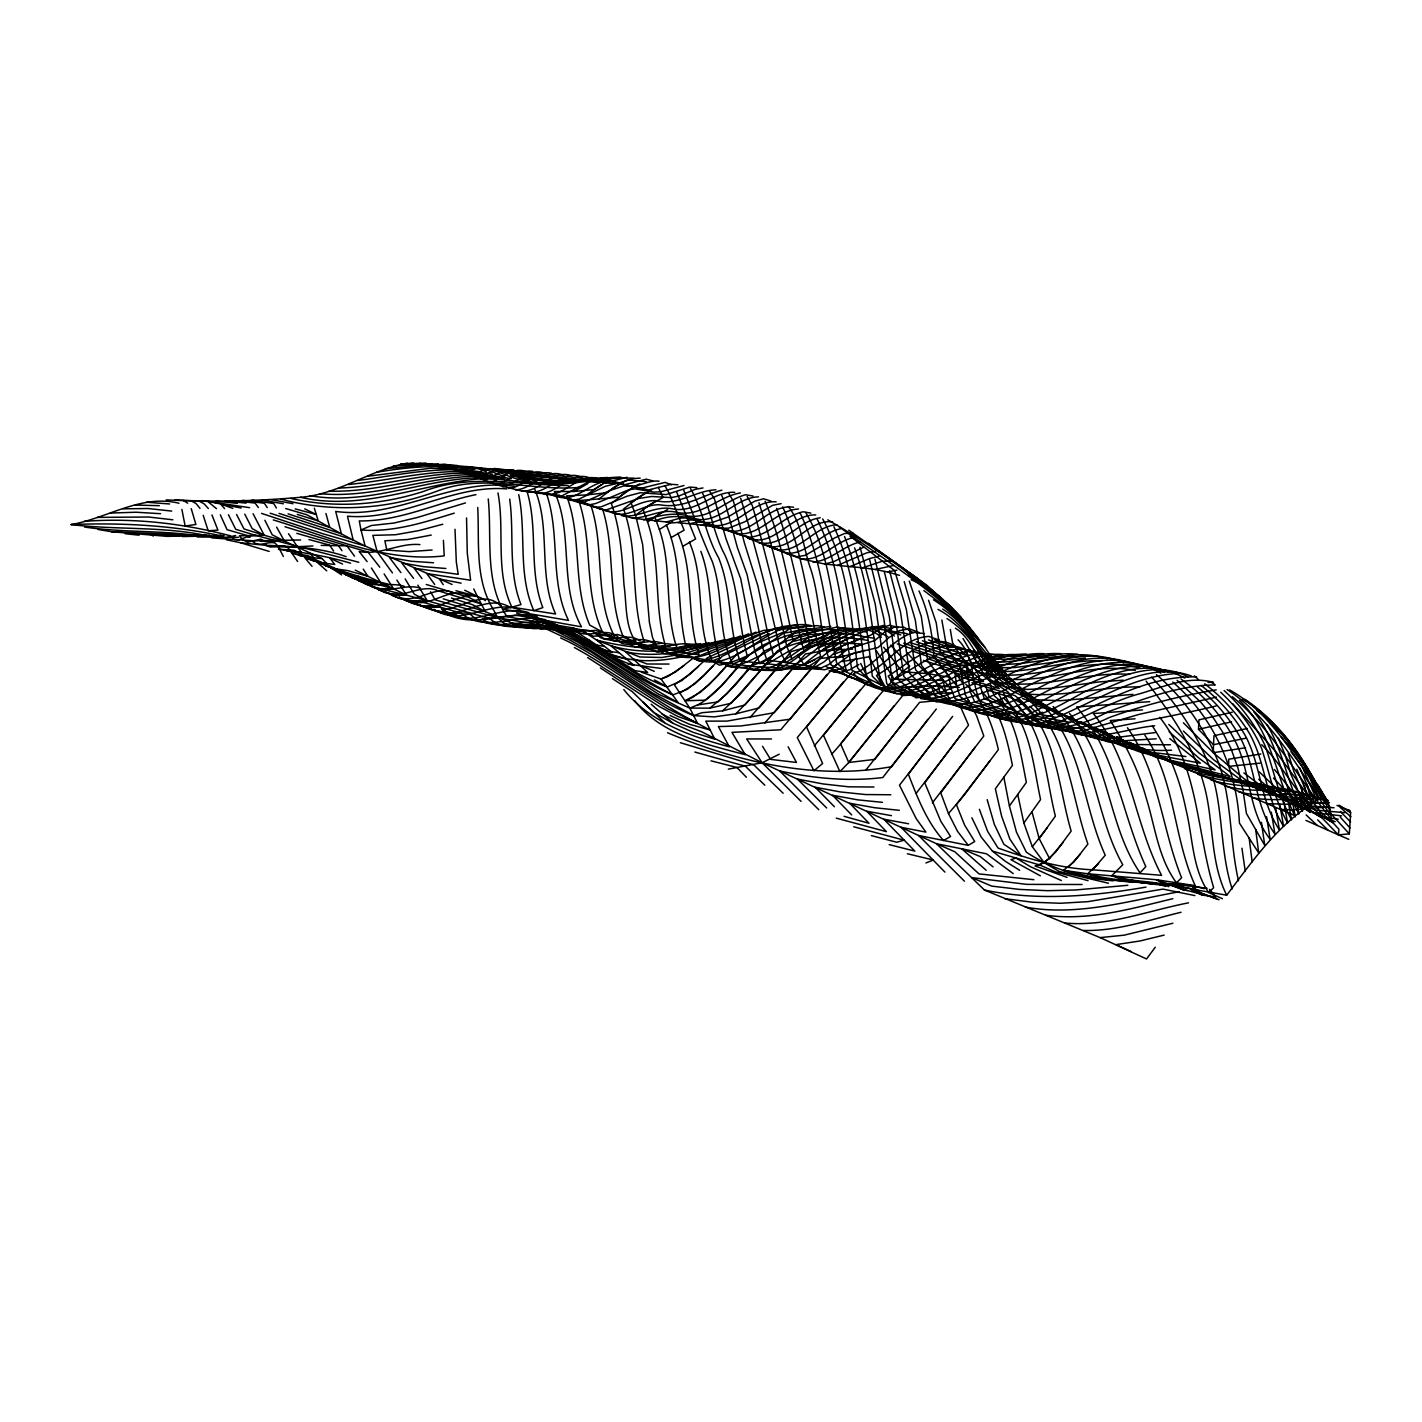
<?xml version="1.0" encoding="UTF-8"?>
<svg xmlns="http://www.w3.org/2000/svg" width="1422" height="1422" viewBox="0 0 1422 1422"><rect width="100%" height="100%" fill="white"/><g stroke="black" fill="none" stroke-linecap="round" stroke-linejoin="round"><path stroke-width="1.5" d="M1258.737 779.274L1272.992 791.627L1287.07 801.439C1241.424 776.057 1187.957 772.573 1141.937 747.776C1178.34 769.284 1221.018 773.746 1259.785 789.388L1244.161 778.847L1213.304 752.7L1213.499 744.684L1198.497 729.308L1198.959 719.852L1232.287 712.209M1305.911 820.405L1338.404 834.874L1349.336 833.861L1350.651 812.726L1349.656 810.504L1337 805.439M1348.785 839.336L1338.404 834.874L1338.92 829.275L1329.09 818.468M1108.449 883.222L1059.23 871.49L1044.228 862.71L1032.336 846.712L1023.858 823.018L1040.584 799.591C1032.976 764.663 1030.719 724.278 1003.434 697.971M1113.319 880.84C1082.569 878.281 1052.262 869.375 1026.364 852.205L1016.481 832.172L1009.407 806.007L1026.382 782.367C1020.587 753.873 1016.854 722.767 997.515 699.677M971.884 817.792L981.091 836.9L992.432 851.12L1039.518 864.914L1049.56 858.586L1039.198 838.66L1055.373 816.157C1046.059 779.043 1044.903 736.88 1019.023 706.45M1139.804 686.933C1100.024 686.257 1060.812 698.469 1021.014 693.367C1068.491 729.29 1069.646 792.427 1087.901 844.064L1073.859 862.016L1063.443 870.317L1087.688 873.766L1156.637 879.756L1172.261 885.639L1226.688 895.202C1251.893 861.91 1275.978 827.053 1311.653 803.928L1307.174 784.286M989.854 760.93L956.384 804.674L964.649 825.151L974.71 841.504L968.275 845.379L918.63 835.514L762.121 762.761L701.579 731.726L681.28 724.047L661.959 713.933M975.35 746.888L940.76 792.836L948.492 813.58L957.557 831.372L968.275 845.379M1155.268 947.23L1146.523 958.979L1100.166 937.613L984.468 890.048L936.511 843.726L918.63 835.514L964.436 881.178M960.099 735.707L924.762 782.829L940.777 821.241L950.571 836.474L943.568 840.509C926.593 821.632 917.51 797.564 908.391 774.279L944.19 726.82M927.784 719.39L891.736 766.654C815.73 780.447 737.716 762.085 667.54 732.757M911.022 712.653L874.85 759.384L848.756 762.494L839.922 771.648L823.498 735.352L860.15 689.99M894.065 705.827L848.756 762.494L840.615 743.884L877.054 698.22M952.669 716.368L899.486 785.211L916.212 818.663L925.9 832.101L901.121 827.32L944.937 872.113M916.017 793.529L968.542 725.131L960.757 707.285M1032.336 846.712L1046.965 828.191M936.316 709.009L882.76 777.55C848.276 781.709 813.42 778.421 779.629 770.902L818.752 809.687M932.352 802.897L983.811 736.027L976.612 715.853L968.364 699.944M865.838 770.102L919.625 702.308L944.475 699.962M843.495 681.813L806.594 726.944L822.609 763.507L813.935 770.76L797.298 737.556L852.24 672.037M848.756 762.494L902.739 695.554L952.171 692.638M827.213 674.33L790.117 719.212L740.826 725.949L718.394 726.571L729.344 746.834C690.594 736.436 649.516 722.092 623.814 689.546M831.532 754.371C858.177 725.611 877.872 689.777 909.725 666.154L890.652 645.126M1049.56 858.586L1063.141 842.375M782.047 662.03L744.844 705.028L722.572 710.876L701.775 712.742L693.829 715.622C645.446 696.816 607.692 659.417 560.606 637.963M811.482 668.198L774.243 712.706L727.033 721.114L705.792 721.132L714.768 739.191L693.225 732.348L673.033 723.3L653.658 712.475L632.186 691.572L612.42 678.632M768.147 661.728L731.228 703.25L709.845 708.138L689.812 708.103L659.079 694.487L578.256 642.424L555.469 630.728L531.686 620.632M796.427 664.021L759.135 707.943L735.849 713.826L714.111 716.901L693.829 715.622L651.916 692.603L591.694 652.36L569.564 639.9L546.35 628.968M814.291 745.91L868.878 680.054L860.683 663.452M948.492 813.58L964.489 794.738L998.368 749.643C992.858 725.753 984.184 701.402 965.84 684.266M754.513 662.545L735.565 684.746L718.11 701.881L697.455 704.974L689.812 708.103L674.295 684.729L689.794 674.366L707.374 657.817L755.26 635.652L777.354 628.168L803.643 627.689M979.367 809.296L987.579 831.283L998.102 848.099C1028.675 858.941 1060.048 868.433 1092.683 869.802L1105.249 855.209C1081.715 803.803 1082.497 739.476 1036.994 699.802L1060.137 700.708L1132.872 694.38M740.88 663.914L722.109 685.333L705.312 700.175L685.226 700.744L700.459 692.247L717.648 676.001L736.72 654.244L760.148 641.944L782.491 632.559M764.876 722.98L820.37 658.422L844.508 656.146M836.012 664.625L780.749 729.77L731.939 732.366L745.252 754.709C705.685 744.079 660.946 734.712 634.585 700.566M749.892 717.666L805.474 653.978L828.973 649.89L852.649 649.143M1068.189 867.42L1080.489 854.018M727.069 665.318L708.725 685.155L692.674 697.384L685.226 700.744M735.849 713.826L753.98 695.091L791.325 651.507L814.237 645.161L837.202 642.886L860.399 643.882M1204.025 888.697C1173.914 879.169 1140.924 888.11 1111.844 875.65L1122.776 864.736C1094.193 814.397 1096.273 749.198 1053.115 706.503M1152.46 726.109C1168.76 751.474 1180.029 779.754 1185.93 809.314C1192.898 837.078 1191.992 868.202 1208.664 892.554L1213.641 887.648C1196.453 830.732 1198.55 766.422 1159.783 717.363M712.902 666.243L695.287 683.573L680.036 692.941M722.572 710.876L740.115 694.274L777.638 650.689C805.67 637.394 837.434 634.87 867.722 640.433M1150.985 883.684L1103.792 878.974L1087.688 873.766L1098.584 863.492M639.918 640.629C627.706 632.47 613.557 641.855 600.671 637.714L594.663 632.968L657.32 648.148L670.811 653.551L712.262 660.928L752.913 666.58L806.203 669.175L814.895 667.149L824.102 661.852L842.819 645.624L870.957 635.047L880.502 628.009L889.621 625.271L898.402 627.546M883.684 625.396C864.558 630.693 843.495 637.98 828.457 651.614C818.272 659.719 806.861 671.557 792.605 668.429L819.907 668.5L828.919 664.412L847.512 649.232L874.85 640.54L885.017 631.741L894.882 626.8L904.25 627.404L913.315 632.737M698.433 666.438L681.725 680.605L667.309 687.004C622.96 670.917 588.104 636.576 543.986 619.548M689.386 542.066C705.739 579.821 694.949 623.831 712.262 660.928C741.129 668.642 775.861 676.179 804.248 664.021C825.667 646.903 849.325 628.684 877.321 626.462M709.845 708.138L726.66 694.06L764.165 651.134L786.864 640.842L808.851 634.692L830.448 632.879L852.329 634.514L874.69 638.389M683.573 489.808C692.923 513.68 701.668 537.8 712.173 561.263C723.94 594.503 717.221 632.132 732.703 664.056L740.009 661.017L824.636 669.762L833.434 667.06L851.689 653.818L878.067 647.525L888.608 637.874L899.273 630.657L909.458 628.808L919.074 632.541M830.821 626.427L796.8 630.675C778.225 646.423 756.664 659.115 733.663 667.042L725.753 665.549C754.815 675.077 780.074 649.374 802.399 634.354L837.238 627.031L844.668 628.737M821.365 667.842L785.762 662.581L780.287 651.098L793.138 640.913C783.469 594.485 773.319 547.897 758.957 502.766M881.391 637.287C860.47 618.712 831.07 635.154 811.518 647.277C797.422 655.791 784.251 671.344 766.458 669.584C786.615 674.277 802.701 659.701 817.383 648.361C838.393 632.168 865.66 623.867 892.127 628.613M662.243 643.313C648.876 637.749 635.243 647.17 621.841 643.402L615.602 638.514L602.537 632.026C583.198 590.877 593.383 543.062 578.736 500.562L599.018 498.926L613.895 487.39L627.457 479.872L646.406 481.703M865.998 632.008C842.571 623.192 816.139 638.265 796.96 651.863C781.869 661.728 765.374 675.237 746.123 668.251L754.015 669.495L763.187 666.314L791.219 649.818L807.98 637.749L843.495 628.044L851.263 628.524L859.297 632.79M824.067 626.995L817.472 625.627L790.934 627.724C769.302 643.455 746.035 660.377 719.336 665.158L712.262 660.928L719.763 657.977C708.174 623.511 713.648 585.615 700.85 551.345M716.279 642.211L671.859 654.351L663.825 653.587L657.32 648.148L652.556 637.607L649.41 622.427L642.655 544.555L635.598 515.173L649.872 504.703L663.061 497.558L658.297 487.337M855.475 658.99L846.481 665.532L837.611 669.744L829.062 670.9C856.062 673.53 881.604 701.224 909.262 687.359C941.168 677.583 968.862 651.169 1003.879 654.653M633.181 487.142L619.014 497.185L599.018 498.926M697.455 704.974C727.993 689.172 739.831 651.24 773.586 640.824C793.743 631.901 815.784 627.884 837.771 629.982M810.878 625.502C766.867 616.295 735.885 679.129 691.625 657.391L698.895 660.999C734.659 656.697 760.877 624.116 797.831 625.378M602.537 632.026L589.686 625.058C572.124 584.087 582.398 537.196 566.543 495.869L586.575 494.909L601.079 484.813M620.81 483L606.643 492.776L586.575 494.909M645.019 493.256L631.119 502.801L635.598 515.173M683.751 665.763L668.056 676.445L661.052 679.041L641.375 672.179M709.489 490.839L714.448 498.944L725.949 538.6L740.72 578.772L754.958 651.827L759.863 663.754L766.831 660.057L785.762 662.581L803.928 651.116C790.756 601.382 785.211 548.75 765.125 501.291M677.85 533.268C694.771 571.786 685.688 615.673 699.126 654.938L657.32 648.148L665.247 645.108C653.427 605.061 661.301 561.708 647.543 521.981L661.337 512.773M715.977 489.808C695.82 490.43 677.956 506.019 656.466 500.722L642.993 509.396L647.543 521.981M607.887 480.938L594.005 489.559L574.044 491.497L554.331 491.514C573.795 533.925 558.473 585.206 581.491 626.835L515.866 615.193L482.182 618.943C499.14 631.244 521.892 622.321 541.355 625.68M666.296 524.842C683.431 563.681 675.93 607.478 686.311 647.845L678.258 651.756C663.399 612.758 673.05 568.942 659.364 529.464L672.695 521.394M779.22 754.211L762.121 762.761L728.295 769.142M858.924 664.412L850.143 669.584L841.486 672.375L848.827 676.836L856.844 679.094M639.864 483.782L626.267 491.657L611.353 503.619C620.667 529.731 622.107 557.691 624.009 585.117C627.226 606.323 623.814 634.408 642.833 648.876C659.684 651.258 675.823 640.682 693.029 644.699M574.044 491.497L587.979 483.48M682.649 546.404L695.571 538.974L676.659 491.976M651.667 489.861L638.229 497.54L623.547 509.04C639.278 551.7 629.697 598.929 644.237 641.642L629.022 644.237L636.025 647.223L661.461 643.242L677.459 644.859M671.06 537.605L684.106 530.175L669.78 494.607L664.945 485.649M667.736 509.432L654.689 516.808L659.364 529.464M1261.758 744.737C1287.088 769.142 1300.508 806.221 1332.929 822.591L1331.472 821.312C1330.885 811.66 1328.717 790.045 1314.372 801.919L1299.548 767.56M756.042 632.132C729.13 642.46 700.477 667.167 670.811 653.551L678.152 656.68L686.879 655.542L740.684 635.954M933.347 669.993L926.433 673.513L902.17 671.735L883.737 647.312M1281.186 736.916L1293.505 750.887L1304.294 766.085L1319.349 799.111L1316.932 800.284L1302.054 766.422L1291.016 751.758M426.12 463.057L419.774 463.394L452.587 469.082L478.414 477.596L496.314 469.562L506.694 469.847M776.679 508.347C792.285 553.122 800.782 600.066 810.06 646.477L797.92 655.329L804.052 664.803L814.984 659.666M478.414 477.596L484.44 480.103L502.926 471.055L513.751 469.864M472.264 475.144L484.013 469.882L494.678 468.513L594.076 479.641M769.16 633.501L722.269 656.164L703.801 675.752L687.413 689.243L672.979 694.896C621.343 673.335 580.176 631.723 526.051 614.571M1060.936 653.676C1008.447 650.636 966.658 691.447 916.141 697.847L892.376 681.849L883.809 618.357L869.624 559.557M166.143 499.886C210.9 502.09 255.924 501.255 300.54 497.291C338.703 494.358 370.36 469.651 407.35 463.199M484.44 480.103L490.43 482.538C502.019 478.805 512.72 466.612 525.713 471.482M823.071 649.676L851.974 637.092M465.936 472.851C480.512 462.577 496.402 471.34 510.676 476.903C546.244 489.737 584.335 478.112 620.81 477.063M817.383 648.361L846.374 635.901M804.052 664.803L820.601 656.395C808.3 606.679 803.892 554.029 782.704 506.925M828.457 651.614L856.933 639.882M826.218 666.705L877.641 688.177L885.177 687.377L903.343 680.783L941.471 659.755L955.762 653.605L969.235 651.347L981.553 653.107L993.018 657.248L1038.789 654.813M811.518 647.277L840.349 635.652M863.723 547.203L834.056 561.494L824.991 564.09L801.19 558.828L785.513 553.158C807.234 555.38 820.636 532.503 840.935 528.7M824.991 564.09L850.018 566.614L869.695 558.526L879.009 556.162M925.953 862.941L933.347 860.026L907.378 853.751M1042.593 712.244L1024.658 718.217C1050.183 735.672 1082.96 730.428 1109.196 717.559C1143.821 705.116 1179.958 695.856 1216.219 689.883M220.943 535.063L213.815 537.303C167.405 525.625 118.257 530.406 71.1 524.558C107.254 518.39 141.258 493.843 178.959 503.246M459.359 470.842C474.486 461.954 490.288 471.855 504.828 476.619M490.43 482.538L496.456 484.795C508.934 481.507 518.994 468.78 532.735 471.411M850.018 566.614L862.656 567.805L882.049 561.281L890.705 561.086M837.416 565.512L866.798 552.803L875.739 551.363M748.719 633.785C699.269 654.973 636.469 677.938 588.424 641.606M1043.73 653.676C1006.332 652.111 975.083 675.93 940.973 687.341C920.443 699.5 903.041 695.518 881.587 689.883C923.411 689.261 955.157 643.259 998.599 655.702M805.599 646.015L834.11 635.723M833.505 654.369L861.217 644.468M733.219 637.785L685.102 653.462L661.852 657.497L639.793 656.982L596.547 640.06L580.923 629.768L572.533 628.311L555.806 629.999L548.679 629.128L542.777 625.325L498.411 617.912L435.132 599.853L430.546 591.801M452.587 469.082C463.625 463.928 475.855 467.269 486.431 471.855M860.434 541.942C843.299 545.533 830.786 561.086 812.869 561.974M496.456 484.795L521.554 490.928L559.042 495.318L569.511 499.709L632.452 518.159L666.403 521.981L680.587 517.999L687.057 517.963L705.17 522.514L711.853 522.567L727.424 517.253L754.869 501.148L763.49 498.784L770.848 501.006M613.522 477.845L599.231 481.845L593.027 481.756L516.773 474.912L492.936 469.989L611.993 483.533L618.499 483.196L633.057 478.645L640.184 478.112M799.733 644.148L827.871 635.403M666.403 521.981C677.352 525.393 687.484 517.412 698.344 520.808C704.388 522.781 710.307 525.34 716.741 525.642C739.244 525.18 753.589 500.295 776.145 501.824M206.137 535.401L202.848 536.396C163.761 530.033 123.607 532.877 84.538 527.029M454.293 513.146C424.04 522.407 393.076 532.575 360.992 529.962L359.286 520.914C399.92 521.536 436.874 502.553 475.961 494.643M862.656 567.805L875.205 569.475L893.923 565.423M502.588 486.786C517.128 484.173 528.966 466.825 544.679 473.313M465.456 502.926L417.695 517.377L394.09 523.029L371.249 525.536L360.992 529.962L365.116 546.012L452.054 584.46M717.292 641.713C687.733 651.116 656.36 658.493 625.396 651.685L647.685 672.482L635.19 670.704L595.818 646.246L552.358 622.783M838.162 657.728L864.896 650.334M599.888 479.125C569.778 484.138 534.228 479.196 504.846 472.335L605.648 482.733L627.013 477.294M442.793 524.238L418.903 530.584L395.494 534.743L372.866 535.383L377.203 551.825L392.454 572.906M445.744 467.571L456.924 465.563L468.496 467.34M1172.866 923.234L1124.215 935.161L1100.166 937.613M235.661 535.454L224.285 538.351L220.925 535.792C171.724 525.198 121.297 522.567 71.1 524.558M654.884 521.11C669.62 514.231 684.96 516.346 700.175 519.652C722.394 520.15 736.827 497.451 758.495 496.865M794.063 641.251L821.827 634.034M820.245 517.768C797.724 520.559 782.793 548.359 758.69 542.475L797.031 556.749L805.314 555.344L835.052 537.747L844.632 533.481L852.987 533.25M1181.078 912.266C1148.834 920.016 1116.857 931.339 1083.244 930.468M1216.148 705.952C1173.097 716.35 1129.335 723.425 1086.284 733.397C1049.863 732.419 1018.579 709.614 984.486 698.966L980.647 687.519L978.265 674.49L965.005 651.045M1164.156 935.107L1139.822 941.009L1116.057 944.617L1131.361 951.673M1231.576 721.843L1198.497 729.308M1172.812 898.686C1131.148 908.694 1088.825 921.172 1045.526 915.199M593.632 478.752C566.312 484.458 537.587 479.321 510.391 474.948L529.731 480.938M678.01 522.763L689.634 523.758L696.851 522.105L703.428 522.372L721.701 528.184L728.562 528.184L744.737 521.803L772.608 505.325L781.105 503.672M724.882 639.687C687.75 649.072 648.788 656.608 611.016 645.855L634.105 665.425C607.247 657.568 586.06 637.056 560.197 626.373M1246.49 738.107L1213.499 744.684L1213.997 735.689L1247.361 728.473M788.552 637.358L816.032 631.439M1188.543 902.846C1147.554 910.702 1107.418 927.055 1064.936 923.002M1216.468 697.118L1139.164 714.359L1083.653 730.659L1071.424 731.548L1059.923 730.357L1038.593 722.998L1029.048 717.186L1020.676 709.845L1007.949 691.839L994.92 683.271L983.082 673.121L969.911 649.747M438.954 466.274L450.561 464.798L456.533 465.492M856.879 537.214C836.278 538.707 822.574 561.814 801.19 558.828M1046.876 710.822L1050.84 710.058L1067.3 716.119L1087.297 726.269L1115.63 743.297L1125.744 747.368L1148.176 751.954L1185.877 756.522M721.878 490.146C701.757 495.691 683.413 508.756 661.283 504.97C643.793 502.748 627.955 519.848 611.247 512.311M1245.548 747.776L1213.304 752.7L1183.388 722.785M508.827 488.439C524.238 486.946 535.205 469.331 551.558 473.259M431.239 535.081L407.687 539.525L384.864 540.787L386.82 550.101L409.109 551.629L432.092 550.012M1260.852 753.998L1228.697 759.224L1228.679 766.387L1259.928 763.152M875.205 569.475L887.524 571.946L896.873 570.204M702.983 487.942L695.18 489.364L678.632 496.118L671.148 497.611L651.596 496.491L638.602 498.482L606.092 509.983L600.688 509.36L590.663 505.077M842.499 661.532L868.149 656.911M782.989 633.323L810.273 628.488M1179.194 891.772C1128.446 900.837 1077.396 916.568 1025.369 907.094M684 485.524L660.91 491.745L653.924 492.136L635.225 488.884L628.755 489.772L595.765 503.512L589.97 504.703L575.146 499.709L569.511 499.709M740.418 492.936C718.572 496.438 701.277 517.235 677.441 512.507C661.728 508.169 647.632 517.999 632.452 518.159M836.918 524.789C812.691 525.589 795.236 560.535 769.889 546.723C794.205 549.23 808.336 519.137 832.528 521.821M432.306 465.136L444.446 464.159L450.49 465.243M708.92 642.797C671.788 651.258 633.288 649.641 596.547 640.06L612.295 652.485L600.44 648.521M1077.947 654.244C1046.61 650.992 1017.192 664.287 989.623 677.405C967.333 685.333 945.008 700.335 920.709 698.522C960.259 695.091 997.106 733.503 1036.158 710.52C1080.933 689.066 1134.596 649.836 1184.739 678.098M194.476 535.347L111.538 531.739L97.994 529.464M643.544 519.919C658.422 516.079 673.317 511.529 688.728 516.204C710.485 518.675 726.002 500.135 745.572 494.732L753.073 496.047M367.445 476.281L430.51 468.247L468.371 469.473M777.141 630.159L804.283 626.142M1145.972 887.115C1092.683 896.233 1037.882 901.264 984.468 890.048M376.617 472.282C408.896 466.772 441.94 464.176 474.45 469.384M357.953 480.458C398.515 475.126 439.362 465.563 480.44 471.82M1154.717 725.789C1125.726 728.455 1096.042 742.604 1067.264 731.015C1040.211 715.195 1007.54 715.195 979.634 700.566C970.853 680.356 974.852 656.768 958.072 639.829M579.998 480.209L553.638 480.814L522.478 477.454L535.596 480.903M798.524 509.005C775.825 510.089 761.463 535.472 738.071 533.925C722.714 527.011 706.236 525.66 689.634 523.758M385.309 468.727L425.516 465.047L462.488 467.127M425.925 464.159L438.385 463.839M790.632 627.244L763.49 630.408L740.489 638.833L692.212 658.83L675.646 671.913L661.052 679.041L677.974 702.45C623.565 673.726 576.497 631.19 516.63 613.06M348.337 484.493C396.294 479.907 444.162 465.581 492.581 474.219M701.17 525.145C715.017 521.145 726.784 535.294 740.666 530.086C759.348 525.038 773.07 504.099 793.6 507.245M656.466 500.722C637.127 499.015 619.299 519.688 600.955 508.649M1056.155 654.618L1010.1 659.221L987.277 659.044C953.878 632.754 920.567 666.296 890.883 680.889L896.784 687.839M1208.025 682.382L1213.446 682.418C1186.979 674.935 1161.045 688.195 1135.84 694.825C1115.221 700.904 1096.309 711.213 1076.721 719.816C1060.954 726.624 1043.037 729.095 1026.488 723.567C1009.744 715.124 992.787 707.907 974.799 702.095L970.373 691.999L966.267 665.229L952.527 642.673L950.323 629.537M1155.411 732.543L1115.63 737.591L1092.078 737.307L1081.378 734.73L1061.221 725.362L1047.196 720.812L1065.522 723.851M1127.877 885.284L1075.388 889.994L1047.552 890.687L1019.521 889.408L991.721 886.102L971.724 877.605L1026.844 884.377L1082.16 884.502M1085.341 657.977L1014.828 667.54L991.809 667.842L969.573 664.447L903.699 643.242M607.318 477.472L548.412 482.076L534.796 479.516L554.349 481.56L573.759 480.494M700.531 643.882C685.475 643.579 671.931 651.205 657.142 652.2L623.369 637.198C607.141 597.08 615.477 551.985 603.124 510.8M393.361 465.918L432.146 464.052M1329.854 806.843L1293.629 809.829L1280.458 809.42L1082.977 724.065L1012.233 691.003L999.257 682.738L976.416 661.443L963.032 638.514M413.642 463.021L400.666 464.105L419.863 463.27M1073.379 654.902L1004.092 662.012L981.429 660.946C947.639 628.311 918.594 656.04 888.235 676.125L893.727 684.711M1179.691 673.406C1130.152 675.29 1088.95 706.13 1043.837 722.34C1021.529 728.917 1002.066 714.751 981.429 709.614C959.743 701.188 934.272 700.993 917.741 682.684M1142.524 709.933L1093.322 713.56C1131.468 760.557 1134.187 823.445 1161.578 875.312L1092.683 869.802M1123.273 680.16L1099.526 681.885L1051.071 688.319L1027.591 689.403L1005.176 687.022L989.374 680.569L959.53 656.022L916.283 641.802M419.917 544.59C398.924 542.724 380.225 555.647 359.144 551.487L367.125 561.619M1135.04 718.803L1110.244 720.51C1125.762 744.453 1138.578 770.191 1146.132 797.795C1155.126 826.395 1158.219 858.088 1176.456 882.795L1195.209 885.639C1173.132 837.505 1175.532 780.34 1144.888 735.281M515.155 489.826C532.521 489.772 545.266 467.251 563.485 475.286M312.947 545.941L288.986 547.168L273.273 546.244M815.73 514.924C790.614 514.035 773.799 548.643 747.652 537.978L789.903 554.74M338.72 488.066C388.259 486.555 436.518 468.371 486.395 474.326M300.629 539.987L252.121 540.875C258.591 548.11 267.3 541 274.837 542.937L277.93 546.03L283.334 556.411M581.154 487.266C532.983 491.834 484.013 472.886 436.874 491.212C386.891 509.734 332.695 512.969 281.112 499.211M1026.329 653.978C981.127 654.493 945.115 690.754 900.89 694.718C914.488 693.403 926.7 701.935 940.049 700.584C958.019 697.1 974.905 689.777 991.614 682.56C1027.146 665.763 1067.158 646.068 1107.187 658.813M1156.246 738.818L1117.763 741.129L1106.156 740.524L1095.278 738.409L1061.221 725.362L1079.334 728.473L1098.691 738.907L1109.089 742.16L1131.983 744.541L1170.519 744.773M1347.665 810.611L1349.656 810.504M111.538 531.739L167.778 536.396L209.318 535.099M182.425 536.574L224.089 535.579M1149.705 701.668L1076.632 706.947C1115.701 752.558 1121.638 813.846 1145.812 866.602L1140.053 872.859C1106.796 824.405 1110.244 758.335 1069.451 713.524M97.247 517.395L148.67 517.021L172.862 519.794M1102.228 660.643C1062.963 659.612 1025.031 675.877 985.642 670.437C960.65 660.519 935.996 649.907 910.009 642.655M110.312 513.075L136.032 512.222L160.579 513.697M84.094 521.359C133.366 517.679 182.763 523.243 230.453 535.827L234.168 539.382L238.221 540.093L246.575 537.072L250.112 537.285M321.194 545.39L346.897 545.835L368.014 552.056L379.763 567.182M547.434 628.417C528.788 622.392 505.254 633.501 490.092 618.623L427.293 600.777L412.362 601.257L398.551 598.164L384.918 591.836C402.515 600.351 419.686 583.713 436.892 590.219M1090.407 656.146L1068.171 656.857L1021.227 663.505L997.977 664.963L975.51 662.794L957.753 666.527L913.457 651.436M312.538 560.499L327.202 564.036L322.047 558.562L284.436 541.053L264.19 535.241L247.89 535.721L227.058 529.659L220.303 514.817M197.16 536.965L238.612 537.338M568.213 485.577C519.919 485.382 470.629 473.135 423.649 491.39C380.776 505.148 334.917 508.507 290.87 498.429M329.175 491.123C386.286 492.936 441.442 467.731 498.749 476.512M358.788 562.259L256.12 535.543L239.394 535.81L243.411 540.236L247.784 542.084L260.901 539.116L264.172 540.947M123.021 508.827L148.084 508.525L171.707 511.085M552.625 623.707C525.482 616.224 490.554 635.705 468.887 612.882L461.155 613.184L440.376 607.194L418.957 605.434L405.554 600.493M433.888 609.274C461.83 628.471 492.296 597.791 520.061 609.931M1129.672 674.312C1082.622 671.397 1036.194 692.23 989.374 680.569L999.222 688.586L955.975 675.45M1177.558 885.284C1155.233 886.457 1133.405 880.538 1111.844 875.65M633.91 478.254C607.496 476.797 581.616 483.551 555.273 484.155C529.18 484.191 503.495 477.934 477.33 479.072C418.352 484.706 360.601 511.369 300.54 497.291M669.015 664.056L647.152 664.003L632.897 658.67M771.524 738.978L746.674 738.942L762.121 762.761L801.101 801.386M506.89 488.901C451.734 484.458 402.764 520.932 347.466 516.204L353.189 540.022L365.116 546.012L322.883 533.73L261.559 513.378M469.491 596.173C450.525 585.082 432.555 607.158 412.789 601.915C427.631 609.807 444.322 613.824 461.155 613.184C484.938 633.625 517.91 612.846 545.301 619.761M1188.205 885.71C1169.204 881.836 1149.385 886.404 1130.757 880.058L1152.46 882.387L1165.862 886.439M260.457 541.284L276.472 541.391M873.997 787.024L848.561 786.81L823.125 783.949L797.422 779.078L826.68 807.98M890.812 794.756L865.554 794.56L840.402 791.947L815.108 787.201L834.394 806.718M417.855 585.153L427.293 600.777L406.585 595.178L380.74 582.593L365.756 582.451L351.767 577.741M659.079 481.187C647.188 479.658 636.256 489.648 624.329 484.884C616.633 481.507 607.905 479.41 599.817 482.84C584.78 487.764 569.493 505.432 553.229 494.127M566.596 481.08L547.399 480.867L560.375 481.223M1329.499 802.666L1293.682 804.443L1266.789 803.626M384.118 573.937L393.61 588.904L378.785 588.601L364.956 583.784M174.906 499.957L207.701 501.379L249.65 507.69M135.161 505.059L159.335 505.681M669.798 646.37L647.206 645.712L603.532 638.993C587.197 620.596 562.223 637.376 542.777 625.325L565.067 628.648L571.235 631.99L595.178 630.39L603.177 632.63L610.696 637.767M419.579 605.185L432.839 610.145L446.526 612.686L440.376 607.194L425.853 606.75L412.238 603.319L398.729 597.133C417.624 604.332 434.954 584.371 453.263 592.778M1196.755 676.943C1147.714 675.432 1103.97 702.735 1060.261 721.398C1044.619 726.998 1027.217 726.322 1012.055 719.514C994.6 709.098 973.857 705.987 955.015 698.575L951.176 688.888L948.918 676.445L933.987 656.324C932.317 633.945 928.495 611.46 918.968 590.965M211.86 537.907L252.814 540.751M319.666 493.647C384.349 499.957 446.419 466.523 511.191 478.752M179.723 535.756L151.105 534.885L153.309 536.041M350.576 563.201C326.864 556.002 302.815 552.447 278.428 549.194L294.158 550.278L301.997 554.331M1021.334 654.973C975.634 649.694 940.155 687.821 896.429 693.687L876.13 685.76L831.248 665.069C818.912 634.372 820.903 600.137 810.611 568.764C803.163 548.163 802.346 524.167 788.339 506.552M942.982 680.463L894.154 679.147L876.467 650.921M1322.975 803.252L1291.94 800.817L1278.52 795.947L1255.022 784.375L1203.581 772.128L1158.894 757.517M1311.368 799.057L1278.52 795.947L1289.043 802.292L1299.246 807.092L1286.199 797.813L1259.145 771.737M959.299 687.377L935.694 685.866L885.764 688.088L868.771 656.324M521.554 490.928C539.489 492.723 551.54 469.918 570.133 475.268M833.31 671.842L841.948 672.393M504.757 478.841C438.847 470.451 376.19 507.387 310.12 495.691M677.885 484.76L670.953 484.298L648.503 489.915L629.946 485.897L623.636 485.986L610.287 490.359L584.531 501.966L579.181 502.055L564.481 497.131M433.568 562.774L411.26 561.246L389.432 557.46L400.862 572.568M1171.568 750.176C1131.965 752.665 1095.349 739.085 1064.012 715.586L1082.977 724.065M515.102 486.466C453.263 476.797 397.609 519.812 335.699 511.44L341.387 533.837L353.189 540.022L270.198 513.235M1334.032 807.767L1304.33 805.545L1291.94 800.817L1310.711 812.477L1298.304 803.857L1273.49 778.03M146.448 502.197L169.574 503.975M1298.819 795.147L1281.755 793.849L1270.379 787.912L1257.848 783.735L1218.156 776.465L1171.657 763.045M696.869 487.622L689.794 487.071L666.083 494.589L640.273 492.723L627.031 496.225L600.937 506.907L595.356 507.192L580.229 501.948M1033.865 879.703L979.029 873.908L954.837 851.778L936.511 843.726L986.566 853.822L1013.211 873.606M1341.604 815.855L1312.862 812.442L1304.33 805.545L1315.937 810.149L1344.857 812.691M445.868 568.498L423.614 566.685L401.786 562.934L413.553 578.345M734.783 492.332C712.849 491.017 695.82 513.733 672.517 508.845C654.671 504.97 638.798 518.568 621.698 515.599M1135.254 670.437C1083.262 659.95 1029.919 693.367 979.545 672.499C1033.279 684.178 1086.444 653.622 1140.142 668.198M322.047 558.562L306.903 557.282L291.794 553.194L307.632 555.54L311.827 557.62M485.506 600.724C466.736 586.202 447.183 608.829 427.151 606.092C453.92 627.76 484.511 590.539 510.8 607.763M216.073 501.219L237.403 503.352M226.436 539.791L240.798 542.813L266.767 545.426M224.658 500.935L246.166 503.121M1252.782 797.742C1277.827 802.843 1303.494 795.271 1328.308 800.462M882.458 802.346L857.484 799.822L832.51 795.236L851.689 814.948M899.308 810.327L874.477 807.696L849.681 803.234L868.984 823.249L844.064 816.317M125.225 533.712L139.125 535.187M628.044 664.11L661.408 668.447M233.475 500.597L255.16 503.086L258.36 507.512M286.302 550.901L301.642 552.749L288.506 533.748M924.318 633.625L913.866 632.346C889.834 639.74 877.285 665.389 853.52 673.477L859.972 680.231L867.136 684.64L874.139 685.742L867.989 678.898M1004.892 898.704L1032.603 902.223L1060.385 903.272L1087.919 901.655L1162.983 889.106L1194.924 895.593M242.593 500.331L264.403 503.299L267.265 507.601M618.659 652.68L606.287 651.009L567.449 630.213M1238.722 791.823C1267.34 799.875 1299.033 787.806 1326.068 800.817M1175.034 883.951L1207.1 888.341M1132.819 882.351L1100.344 878.814L1063.443 870.317M1274.361 769.515C1289.203 786.384 1301.414 806.789 1321.802 817.65L1312.862 812.442L1324.042 817.188L1338.28 819.179M1219.116 899.753L1190.729 889.248L1201.857 895.025L1214.744 896.873L1211.42 891.505M949.7 677.156L926.433 673.513L906.969 652.609M559.326 627.76L550.527 626.391L562.597 632.666C540.609 620.294 505.717 639.189 494.003 610.589C474.326 579.785 479.57 542.12 477.721 507.458M251.978 500.135L273.824 503.601L276.383 508.027M371.426 568.018L380.74 582.593L360.228 576.781L345.724 574.47L331.539 568.249C344.959 573.581 358.877 577.208 372.333 581.651M1224.822 785.922C1254.151 794.525 1286.021 786.046 1314.497 796.711M588.548 477.419C568.089 470.878 554.207 499.033 534.423 492.403M440.482 611.975L453.636 616.046L467.376 618.339M907.183 633.697L870.744 627.795L887.915 636.647M810.86 513.111L803.146 511.778C783.38 516.008 770.12 535.294 749.607 537.249C736.898 535.205 725.824 527.669 712.635 526.993M393.61 588.904L373.079 583.073L358.717 580.585L344.728 574.168C358.397 581.616 374.057 579.856 388.135 584.211M261.595 499.957L283.369 503.797M1069.771 722.34L1033.545 715.746L1018.17 699.713M632.541 641.482L625.165 636.683L617.326 634.55L593.276 636.221L573.297 627.937L507.032 616.775C483.853 581.776 492.172 538.351 488.244 498.944M1200.044 890.954C1163.143 880.342 1124.518 884.235 1087.688 873.766M891.47 815.659L866.762 811.215L886.421 831.657L836.26 818.148M604.332 646.477L592.014 644.202L580.247 638.034M908.569 823.765L883.862 819.232L914.861 851.12L889.194 844.615M271.335 499.673L293.003 503.708M299.42 555.558L314.404 558.313L309.392 552.803M1211.171 780.091C1240.819 788.997 1272.477 784.677 1301.948 793.032M1056.031 717.452L1038.096 713.986L1029.848 706.414M461.137 583.162L439.398 578.932L443.255 584.691M241.153 508.027L207.701 501.379L216.482 508.667M453.636 616.046C479.001 624.916 504.188 603.995 528.948 612.74M586.148 641.482L598.004 645.961L589.846 640.504L577.439 638.016L565.565 631.688M527.989 491.781C547.63 495.851 561.743 467.874 582.096 477.348M1197.768 774.332C1227.275 783.309 1258.274 783.38 1288.154 789.743M1184.597 768.644C1217.268 780.287 1252.835 779.558 1285.097 791.467M346.168 556.642C319.701 547.399 292.736 546.563 265.185 545.213L270.251 547.026L284.827 546.226L288.488 548.199L297.607 561.477M447.023 614.233C476.512 628.577 507.547 610.749 537.392 616.064M341.653 574.915L325.265 564.072L305.215 558.295L312.058 566.329M614.411 656.129L626.427 659.097M1168.777 724.438L1198.604 752.593L1230.154 776.536L1155.89 757.251L1116.59 736.898L1146.292 752.042L1157.081 754.744L1154.7 753.216C1192.365 773.088 1235.647 776.892 1273.863 795.52L1243.859 772.893M1181.949 889.07L1199.51 893.745L1191.245 885.71M1128.002 662.19C1093.731 651.152 1057.844 664.518 1027.039 679.592C1000.164 690.292 970.586 712.244 940.635 701.953L945.31 701.366C978.123 719.941 1014.099 690.114 1044.352 678.33C1074.908 663.896 1111.862 652.218 1144.426 667.185M860.026 547.221L875.294 604.332L886.741 683.769C902.135 692.674 921.545 692.141 936.138 701.864C1000.892 703.89 1056.973 634.23 1123.736 662.865M710.982 760.806L736.952 767.489L746.408 777.247M871.348 835.603L896.749 842.233L904.125 840.189L853.733 826.786M652.822 480.903L646.263 479.161L624.56 484.778L600.688 479.143L587.677 482.431L561.832 495.905L556.429 496.722L547.132 493.381M723.976 529.393L757.179 540.324M295.154 508.898L316.288 514.515L318.244 520.985L341.387 533.837L279.032 513.395M455.929 590.717L477.365 596.422L485.346 611.62L511.92 623.138L532.912 628.613L558.366 628.311L566.845 630.941L583.482 639.864L571.537 635.19M308.912 539.525L329.602 545.106L333.619 551.061M240.798 542.813L269.167 551.416M440.376 607.194L419.686 601.346L405.341 600.208L391.797 595.303M887.524 571.946L899.522 575.377M325.62 565.938L360.228 576.781M1088.043 880.645L1055.195 871.793L1039.518 864.914M910.542 694.931L881.285 685.102L851.885 670.206C842.89 619.477 840.491 566.365 817.223 519.226M694.86 752.042L745.412 766.245L764.84 785.228M600.493 479.641C578.363 469.153 562.081 502.535 540.84 492.865M296.825 533.339L338.152 545.266L341.991 550.687M285.698 508.543L306.743 514.728L318.244 520.985L297.322 514.409M1191.494 676.037C1155.393 662.723 1118.172 683.004 1085.661 697.491C1058.555 712.76 1024.96 732.863 994.174 714.964L1011.557 712.546C1039.02 737.023 1078.623 728.117 1107.774 711.818C1142.364 699.624 1178.18 685.12 1215.241 684.96L1210.993 681.742M939.8 668.073L983.526 681.547L963.636 665.745L897.282 643.917M426.227 584.46L468.567 597.204L481.205 603.941L438.883 591.019M923.429 660.395L967.76 674.366L973.59 673.797L929.757 659.364M1034.203 705.01L1050.84 710.058L1060.208 716.155M256.12 535.543L235.697 529.286L228.462 514.746M971.937 682.72L1014.953 695.642C1056.955 727.655 1057.435 784.606 1071.157 831.106L1055.853 851.778L1044.228 862.71L1035.056 865.98L1067.104 877.356M443.22 598.858L485.346 611.62L472.566 604.706L451.485 598.075M1171.959 883.755L1184.277 887.559M253.098 513.733L264.19 535.241L243.997 528.948L236.585 514.515M987.739 690.15L1009.158 696.904L1024.835 704.814M284.969 526.744L346.897 545.835L354.522 556.162M338.685 571.733L373.079 583.073M900.801 634.941L885.604 630.017L894.367 635.99M420.521 588.175C404.506 582.896 387.406 595.214 371.355 586.148L385.078 592.583L399.102 595.409L406.585 595.178L396.845 580.052M273.273 519.919C328.855 536.734 384.74 562.757 444.215 555.878L443.415 540.342M288.079 513.857L329.762 527.455L325.94 513.502M1187.192 890.67L1172.261 885.639L1184.33 890.421L1179.762 887.168M1168.244 672.055C1133.654 657.088 1096.131 673.815 1064.669 688.923C1037.011 702.93 1004.483 726.073 972.737 710.396L981.429 709.614C1014.224 734.801 1053.595 708.671 1083.706 692.23C1115.612 677.903 1153.989 659.133 1188.241 676.943M922.469 640.771L965.289 654.938C934.663 621.058 903.734 659.684 876.503 675.521L882.102 684.142L888.554 690.008M680.356 742.711L753.767 764.858L783.149 793.227M559.042 495.318L573.457 500.117L579.038 499.104L605.132 486.377L618.268 483.071L636.345 487.55L642.957 487.817L665.14 482.378L671.504 484.813M670.064 715.462L689.457 724.26L709.933 729.966L697.598 723.442L678.045 716.546L659.168 706.467L600.351 667.931M939.462 640.167L928.868 636.416C902.259 637.678 888.323 665.123 865.074 674.579L870.975 682.649L877.641 688.177M378.27 589.703L391.957 594.574L406.585 595.178L371.817 586.682L357.989 580.194C372.6 588.921 389.29 581.687 404.221 586.273M928.459 639.918L949.541 647.437L954.98 647.312L934.165 639.598M232.817 508.383L220.499 503.957L224.605 508.632M1022.542 698.486L1054.324 710.253M556.589 629.875L568.711 634.532C551.434 622.125 528.771 633.732 511.92 623.138L534.299 626.284L540.68 628.968L565.405 628.133L573.813 630.355L589.846 640.504M735.192 532.361L741.52 534.832M1190.729 889.248L1216.663 898.935L1209.5 889.425M1164.671 672.517C1126.046 652.84 1082.604 672.837 1047.481 690.879C1021.903 704.014 988.539 724.154 960.774 705.49L956.313 705.863C993.32 721.096 1028.462 690.043 1061.416 677.21C1092.078 663.416 1130.241 654.067 1160.779 673.246M1312.862 812.442L1335.258 821.738M640.415 665.478L654.298 671.326M1280.458 809.42L1293.593 815.037M455.076 615.335L441.851 609.558C461.688 609.274 483.569 588.424 501.237 606.394M1208.664 892.554L1222.387 898.704M535.205 616.775C584.869 636.025 625.716 671.131 672.979 694.896M768.004 545.124L778.883 550.047M654.724 644.13C640.487 632.95 622.552 647.117 608.083 638.567L615.602 638.514C593.543 597.951 605.257 548.643 590.93 505.557M342.56 564.054L329.904 558.153L334.757 564.445L319.843 562.685L305.126 557.602L316.199 559.913L325.265 564.072M845.166 674.792L852.667 678.33M1061.327 880.52L1030.488 866.727L1016.001 858.017L1010.953 859.688L1040.353 875.828M304.699 508.863L316.288 514.515L314.333 508.205M464.71 590.254L477.365 596.422L473.757 588.921M355.233 570.115L380.74 582.593M911.147 579.785C942.928 593.027 965.129 620.579 985.055 647.508C1005.567 679.094 1035.5 703.197 1069.984 717.986M867.136 684.64L856.737 677.068M827.8 519.848C878.992 549.496 928.459 584.869 969.697 627.617M617.93 636.843C606.305 627.191 591.748 637.447 579.038 632.719L573.297 627.937M427.293 600.777L414.335 594.254L405.146 578.878M1045.099 705.01C1026.702 695.287 1006.776 687.555 991.685 672.695C976.007 660.537 972.452 638.869 955.371 628.168M1095.935 729.93L1080.524 721.772L1090.763 726.18L1128.926 747.901L1139.324 751.758L1200.364 763.187L1169.755 738.605M191.366 500.971L196.04 503.512L200.004 508.418M746.266 536.005L752.434 539.365M654.44 679.947L667.309 687.004M199.471 501.326L204.164 503.886L208.341 508.507M1108.68 735.601L1093.678 727.3L1103.792 731.512L1142.31 752.576L1164.529 759.081L1215.152 769.906L1199.297 758.424L1169.186 731.797M264.19 535.241L252.138 528.575L244.78 514.142M1033.812 698.042C1015.823 688.497 998.048 677.814 984.788 662.048C975.652 644.806 963.601 629.146 946.963 618.57M889.55 570.897L900.482 611.993L909.689 673.388L926.22 690.185L930.326 697.722L920.869 692.425L903.877 676.623L894.811 614.464L884.288 571.555M574.381 647.525C616.775 670.757 654.707 701.028 697.598 723.442L689.812 708.103M906.578 687.875L925.438 698.486M1106.565 732.81L1121.265 741.146M1168.795 886.688L1156.637 879.756L1176.456 882.795L1181.593 877.765C1161.632 828.475 1159.072 772.324 1127.433 727.762M1119.256 738.302L1133.778 746.621M697.598 723.442L666.971 708.405L587.659 657.533M356.851 578.541L329.549 565.796L318.368 562.668L332.784 568.445L347.466 570.542L367.942 576.301L363.232 569.12M1227.097 689.581C1273.49 719.763 1299.193 770.528 1330.174 814.522M1324.042 817.188L1332.929 822.591M839.229 526.851C886.795 561.672 938.716 592.53 977.589 637.643M923.482 679.307L940.493 694.256L950.092 700.193L945.772 691.767L943.053 680.427L927.695 661.194L921.314 616.526L909.28 581.083M183.242 500.42L187.722 503.192M1019.663 870.3L1005.567 861.465L992.432 851.12M453.707 613.149L460.408 617.415M1023.662 690.665C985.482 673.708 974.621 628.293 937.987 609.398M848.756 530.175C887.381 557.726 928.477 583.073 961.325 617.717M1229.568 689.919C1275.09 714.999 1297.255 764.094 1328.504 803.003L1318.887 787.255M1339.133 805.172L1350.651 812.726M1242.401 699.215C1281.613 721.043 1304.01 761.659 1325.642 799.217L1316.043 782.935M912.106 685.546L930.326 697.722M872.219 547.008L916.248 577.439L942.999 599.533M923.873 590.574L950.98 611.229L985.055 647.508M905.334 570.844L932.956 591.836M868.398 543.24L926.646 585.1L952.438 608.26M849.929 536.112L894.634 570.613L906.294 609.203L915.572 669.726L931.694 687.377L935.338 696.282M942.715 609.114C972.666 628.08 984.397 664.749 1014.739 682.898M933.436 599.853C964.169 618.286 980.629 651.738 1006.723 674.686L992.201 657M908.427 575.003L922.309 585.26M1181.042 679.129C1204.523 695.358 1223.738 717.577 1236.233 743.226C1251.236 774.368 1247.929 811.002 1270.113 839.14L1266.611 816.743M1244.89 699.286C1282.182 723.922 1302.641 764.894 1327.241 800.693L1317.643 784.624M1256.693 710.449C1287.817 731.85 1307.529 765.249 1323.74 798.506L1314.159 782.118M1201.857 895.025L1193.662 887.044M993.089 866.869L980.291 856.613L961.663 848.756L986.193 870.264M326.722 570.809L315.506 560.819M1204.683 683.804C1222.511 697.562 1238.047 714.359 1249.6 733.734C1265.847 762.903 1265.491 797.724 1283.604 826.271L1279.853 804.941M1177.096 680.338L1200.79 702.184L1211.864 715.728L1222.031 731.104L1230.901 748.416L1237.958 767.951L1242.952 789.85L1246.436 813.473L1264.745 845.361L1261.438 822.36M915.644 694.025L898.117 679.449L889.283 616.49L874.903 559.077M1201.092 685.422C1218.921 699.34 1234.438 716.332 1245.53 736.098C1261.278 765.978 1260.319 801.279 1279.427 829.879L1275.694 808.354M1331.472 821.312L1320.06 811.66L1276.067 752.007L1232.625 703.623M1197.36 686.879C1215.206 701.224 1230.457 718.857 1241.086 739.191C1256.408 769.711 1254.542 805.599 1274.965 834.092L1271.321 812.175M651.187 704.228L673.033 723.3M1340.217 807.412L1350.9 816.779M1156.459 674.65C1184.188 698.042 1205.109 729.148 1218.53 762.707C1232.216 800.693 1229.55 841.788 1238.491 880.787M1232.394 696.727C1273.348 730.339 1297.806 778.065 1330.637 818.414M1194.373 675.859L1198.55 679.769M1269.704 723.087C1293.593 742.995 1309.733 770.12 1321.625 798.489L1312.044 782.136M1306.143 814.948L1317.305 825.471M1172.759 682.098C1213.713 717.221 1236.856 769.533 1239.433 823.089L1258.737 852.987L1255.662 829.328M643.011 702.113L664.607 722.572M1224.093 690.541C1241.335 706.041 1255.466 724.953 1265.225 745.981C1273.863 770.76 1278.751 796.533 1291.514 819.854L1287.763 798.808M1183.424 731.068L1213.481 759.632L1245.121 783.042L1169.737 761.908L1129.264 742.337L1144.408 749.252L1146.292 752.042M929.33 675.45L945.772 691.767M1220.734 692.265C1237.567 708.174 1252.32 726.624 1261.492 748.025C1269.686 773.319 1274.379 799.448 1287.603 822.983L1283.87 801.777M1317.679 819.872L1328.024 830.27M1340.484 811.589L1350.616 822.04M1338.404 834.874L1318.158 813.811M1151.607 677.139C1177.452 704.37 1198.995 736.489 1211.366 772.093C1223.524 810.096 1219.774 851.103 1232.163 888.981M1329.641 812.317L1349.336 833.861M1340.199 817.046L1350.011 827.924M935.338 671.202L951.176 688.888M1239.433 700.388C1272.21 731.619 1276.227 778.19 1295.3 816.868L1291.478 796M981.784 691.661C1001.195 711.284 1007.06 739.316 1012.446 765.392L995.347 788.801L1001.586 816.086L1009.887 839.104L1021.032 855.76L1003.843 844.241L994.369 824.44L987.17 799.626M879.24 680.214L885.177 687.377M421.996 578.594L414.229 568.267L458.222 574.328L456.32 562.099L455.004 529.268M988.628 656.235L1003.079 674.401M941.471 666.58L956.686 685.742L960.046 696.584L970.035 703.481L965.183 694.345L960.65 668.536L946.554 646.637L941.844 620.01M1146.079 681.12C1169.915 712.084 1192.916 745.057 1203.474 783.167C1214.228 819.872 1209.375 860.488 1226.688 895.202M434.67 584.478L426.778 573.564L470.629 580.247L467.287 553.318L466.54 517.928M985.162 654.724L999.399 673.832M947.656 661.888L962.25 682.507M805.652 512.418C834.27 560.446 832.208 619.299 846.677 671.717L836.58 662.794C826.218 612.58 822.307 559.859 800.071 512.862M981.713 652.876L995.613 673.175M1253.76 711.729C1278.289 741.324 1281.329 780.909 1298.926 814.024L1295.015 793.334M1320.149 795.396L1329.854 810.238M690.363 488.297C702.983 509.751 705.881 535.703 718.466 557.495C732.063 590.557 728.046 627.635 740.009 661.017L747.492 656.822C738 623.085 739.298 586.682 724.562 554.331C714.235 534.974 711.338 512.915 702.539 493.025M953.735 657.479L967.76 679.396M822.698 518.959C847.388 564.321 851.334 617.468 857.59 667.896L866.727 677.974C858.533 627.138 855.902 574.346 833.932 526.727M978.123 651.116L991.685 672.695M1319.74 790.828L1329.374 806.221M762.53 746.301L770.582 759.384L796.462 762.441L788.144 746.817M1309.715 782.9L1319.349 799.111M959.566 653.747L973.128 676.659M974.23 649.907L987.526 672.588M728.579 493.114L733.592 501.646L744.47 543.133L757.926 586.006L769.249 640.735L773.692 655.773L766.831 660.057L762.263 646.352L747.065 574.506L737.378 547.506L726.038 506.108L721.754 495.425M747.172 496.474L752.238 505.485L756.06 518.586L775.168 593.063L786.739 646.157L791.894 659.15M1003.47 692.958L1008.98 702.806L1016.072 711.338L989.321 697.331L985.606 685.653M998.866 694.274L1004.305 704.317L994.138 695.749L990.387 684.231M1266.842 724.456C1283.497 751.385 1287.194 783.611 1302.41 811.287L1298.357 790.792M276.615 527.118L284.436 541.053L272.224 534.814L264.865 520.274M534.814 489.364C551.221 528.717 537.729 574.612 555.611 614.002L511.884 607.176L502.855 609.149L568.498 620.436C549.39 581.029 560.428 535.17 546.777 494.518M1296.793 769.266L1311.653 803.928M211.949 514.96L217.939 530.139L208.181 530.762L203.204 515.333M1278.378 738.356L1285.239 755.313L1290.643 773.657L1305.68 808.691L1301.503 788.357M928.584 600.297L936.209 622.747L940.315 651.329L954.82 672.375L956.686 685.742M740.684 498.322C756.095 548.554 769.071 599.711 780.287 651.098M191.241 508.649L195.898 524.451L185.144 526.033L181.892 509.449M904.214 581.651L915.306 620.099L921.58 665.674L937.311 684.106L940.493 694.256M844.544 536.503C861.732 581.314 867.136 628.951 872.308 676.25L881.285 685.102C872.521 639.456 870.975 592.139 854.586 547.914M1288.243 753.322L1293.824 771.364L1308.773 806.203L1304.436 786.153M527.064 491.55C538.44 529.197 528.326 570.453 542.831 607.603L533.837 610.642C517.395 574.079 526.673 532.877 518.71 494.643M1031.981 811.891L1039.198 838.66M1017.743 794.507L1023.858 823.018M1003.843 777.159L1009.407 806.007M497.967 492.901C505.006 530.619 494.785 571.413 511.884 607.176L520.985 604.581C507.69 570.986 514.497 534.103 509.698 499.104M1241.939 848.205L1245.263 871.473M1249.156 837.967L1252.142 861.945"/></g></svg>
